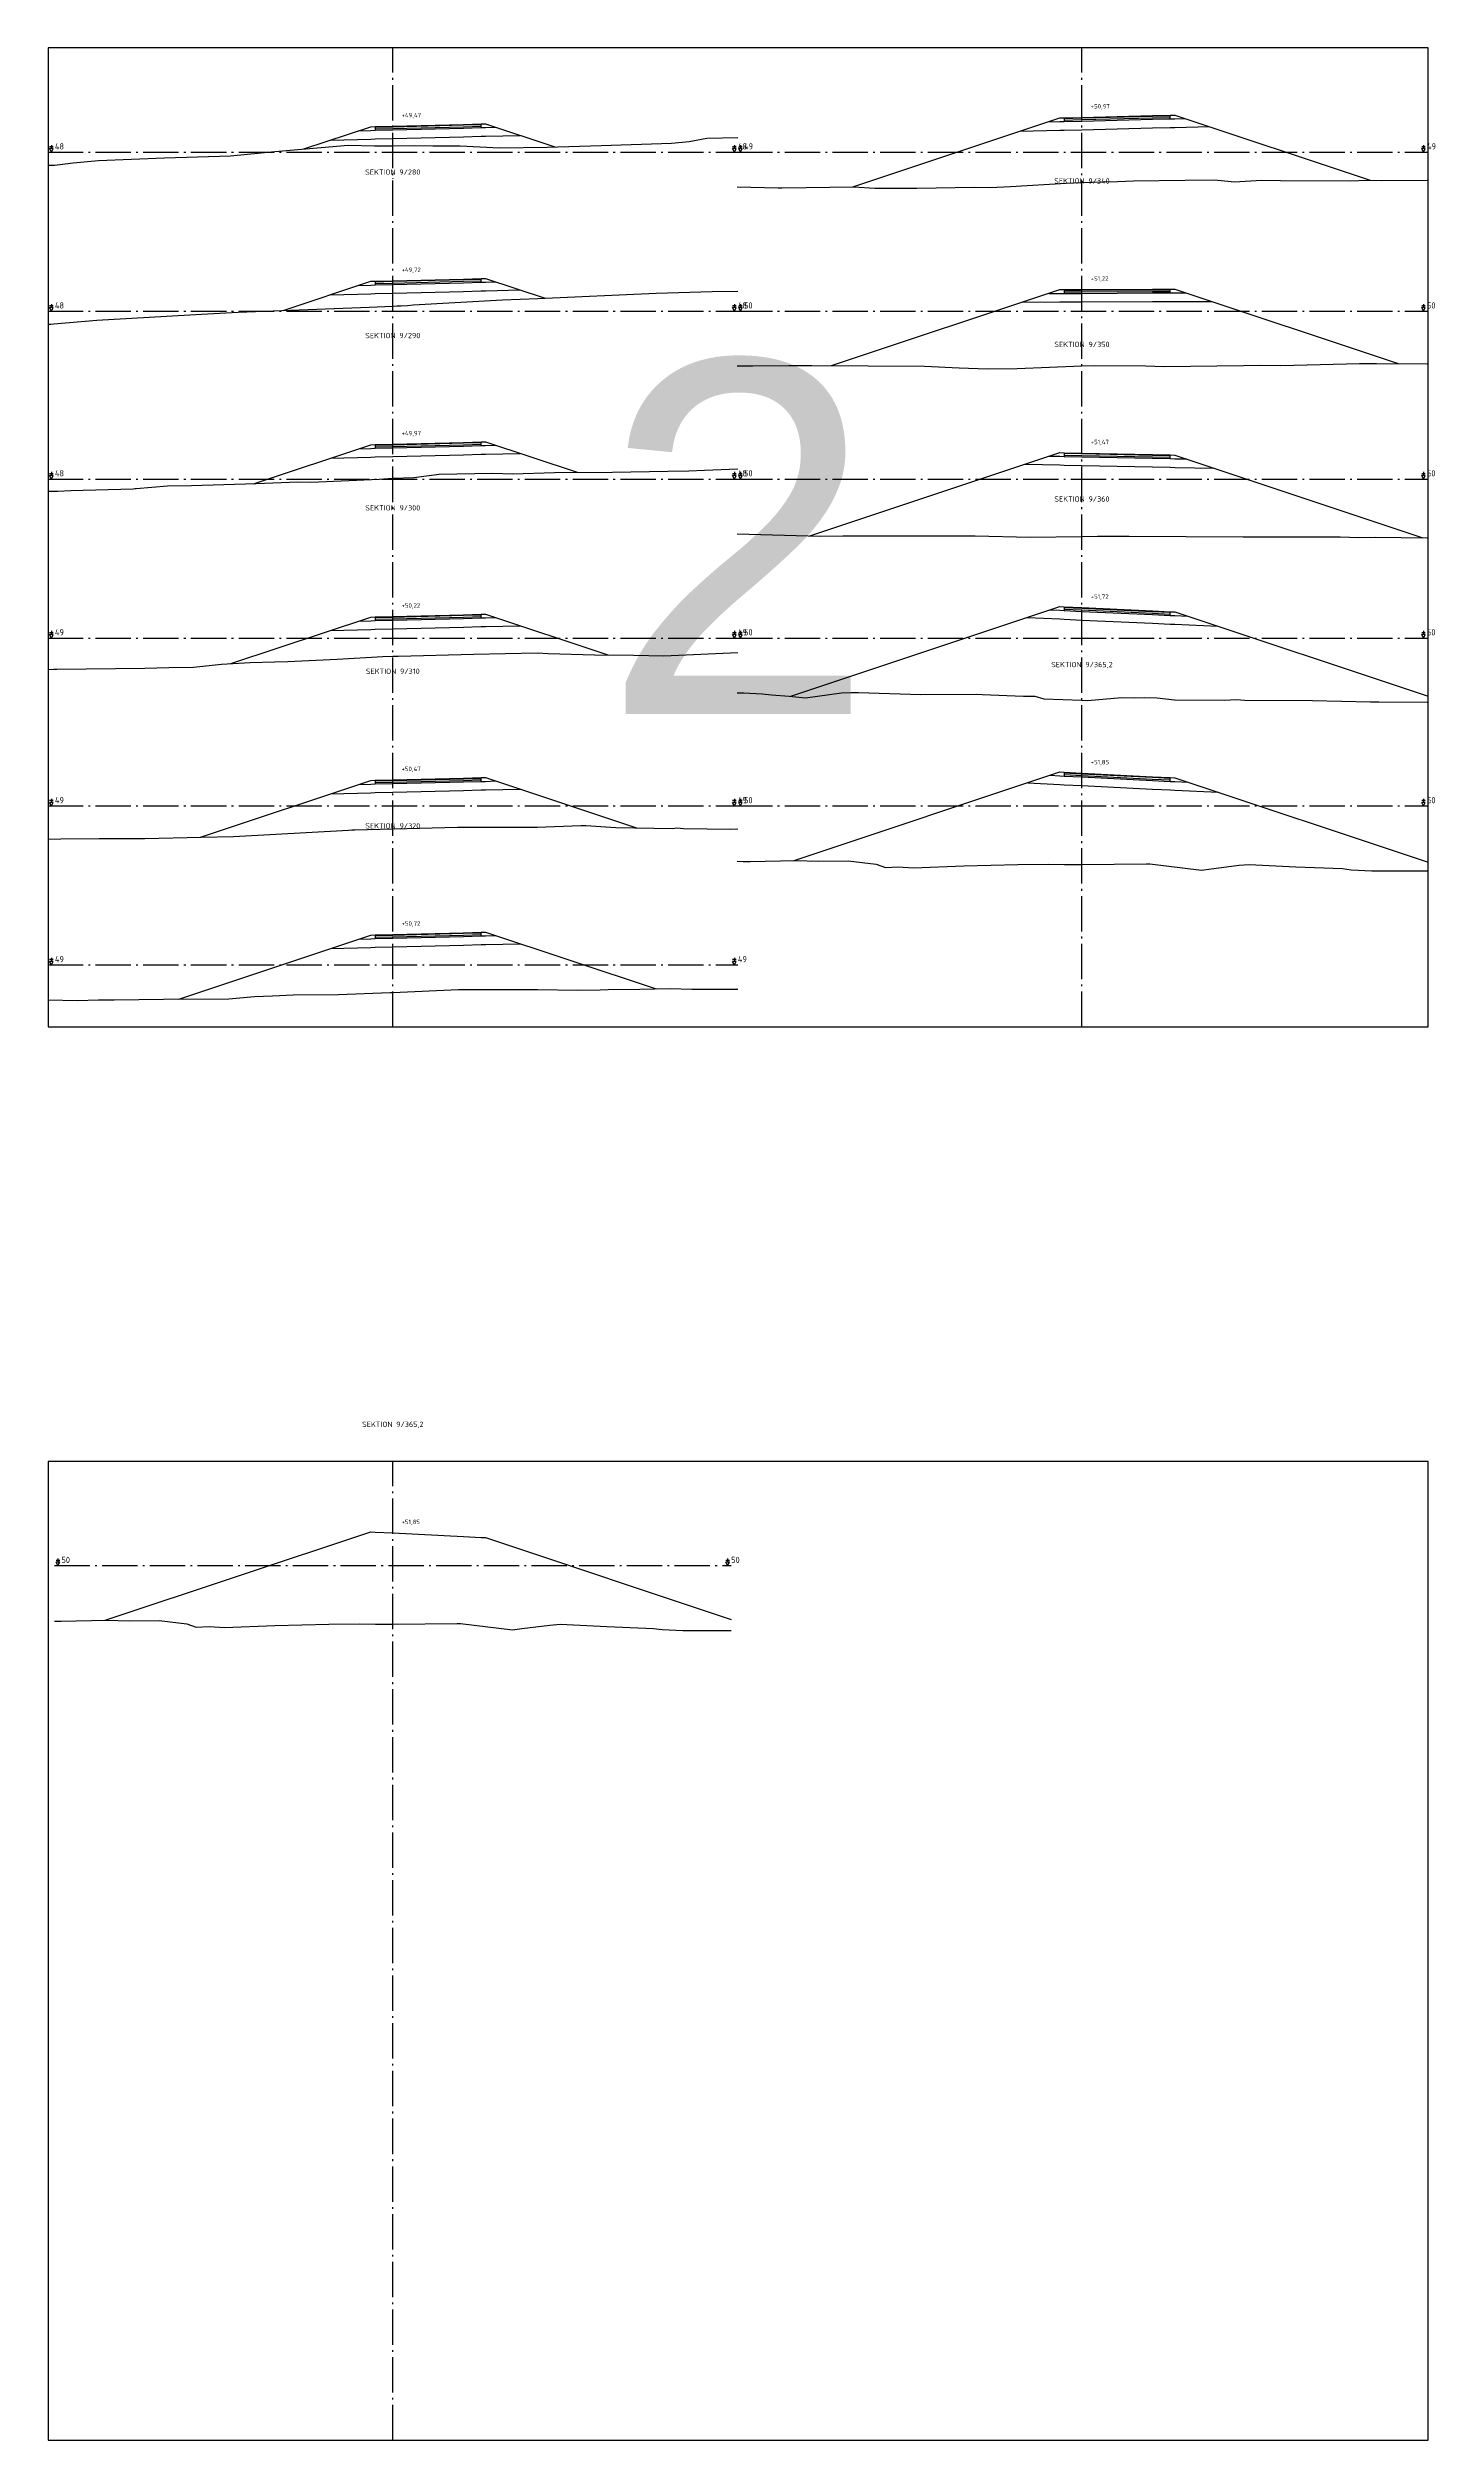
# Model space of a CAD drawing. Header units: metres. Extents: x 164066 to 165347, y 6228109 to 6230364.
# Drawn here: x 164151.8 to 164230.3, y 6229434.2 to 6229569.6 of the extents above; entities that cross this region are included whole.
import ezdxf
from ezdxf.enums import TextEntityAlignment as Align

# ---------------------------------------------------------------- set-up
doc = ezdxf.new("R2010")
doc.units = ezdxf.units.M
doc.header["$LTSCALE"] = 0.1
doc.linetypes.add('CENTRUMLINJE', pattern=[27, 20, -3, 1, -3])
doc.layers.get('DEFPOINTS').update_dxf_attribs({"color": 5})
for name, color, linetype in [('M-000', 7, 'Continuous'), ('M-372A', 3, 'Continuous'), ('M-374C', 6, 'Continuous'), ('M-374D', 4, 'Continuous'), ('M-374E', 4, 'Continuous'), ('M-374F', 4, 'Continuous'), ('M-374G', 4, 'Continuous'), ('M-374O', 4, 'Continuous'), ('M-374P', 4, 'Continuous'), ('M-374Q', 4, 'Continuous'), ('M-378A', 7, 'CENTRUMLINJE'), ('M-378AT', 4, 'Continuous'), ('M-378B', 4, 'CENTRUMLINJE'), ('M-378BT', 4, 'Continuous'), ('T19202X', 4, 'Continuous')]:
    doc.layers.add(name, color=color, linetype=linetype)
doc.styles.add('ARIAL', font='ARIAL.TTF')
doc.styles.add('ISO35', font='ISO3098', dxfattribs={"height": 3.5})
doc.styles.add('P_ISO_25', font='ISO', dxfattribs={"height": 2.5})
doc.styles.add('P_ISO_30', font='ISO', dxfattribs={"height": 3})

msp = doc.modelspace()

# ---------------------------------------------------------------- linework, layer by layer
at = {"layer": 'DEFPOINTS', "flags": 128}
msp.add_lwpolyline([(164151.85, 6229514.15), (164229.95, 6229514.15), (164229.95, 6229569.55), (164151.85, 6229569.55), (164151.85, 6229514.15)], dxfattribs=at)
at = {"layer": 'M-000'}
for points in [[(164151.85, 6229514.15), (164229.95, 6229514.15), (164229.95, 6229569.55), (164151.85, 6229569.55), (164151.85, 6229514.15)], [(164151.85, 6229434.15), (164229.95, 6229434.15), (164229.95, 6229489.55), (164151.85, 6229489.55), (164151.85, 6229434.15)]]:
    msp.add_lwpolyline(points, dxfattribs=at)
at = {"layer": 'M-372A', "linetype": 'Continuous'}
for points in [[(164151.83, 6229562.91), (164152.21, 6229562.91), (164153.26, 6229563.04), (164154.7, 6229563.18), (164158.44, 6229563.33), (164162.16, 6229563.44), (164164.68, 6229563.69), (164168.82, 6229564.04), (164170.32, 6229564), (164171.35, 6229564.01), (164172.58, 6229564.02), (164173.61, 6229564), (164175.16, 6229564), (164177.38, 6229563.9), (164180.09, 6229563.94), (164183.14, 6229564.02), (164187.12, 6229564.16), (164188.12, 6229564.26), (164189.12, 6229564.44), (164190.88, 6229564.48)], [(164190.83, 6229561.69), (164193.16, 6229561.63), (164193.32, 6229561.63), (164193.38, 6229561.63), (164197.45, 6229561.69), (164198.63, 6229561.61), (164201.01, 6229561.62), (164204.28, 6229561.66), (164205.16, 6229561.65), (164206.3, 6229561.7), (164209.46, 6229561.9), (164210.35, 6229561.94), (164211.55, 6229561.98), (164212.36, 6229561.99), (164213.26, 6229562.03), (164216.19, 6229562.06), (164217.86, 6229562.09), (164218.99, 6229561.97), (164220.52, 6229562.07), (164221.59, 6229562.05), (164225.54, 6229562.03), (164226.52, 6229562.07), (164227.29, 6229562.05), (164229.88, 6229562.06)], [(164151.83, 6229553.92), (164151.93, 6229553.92), (164151.99, 6229553.92), (164152.17, 6229553.93), (164154.61, 6229554.14), (164160.53, 6229554.48), (164162.6, 6229554.59), (164170.02, 6229554.87), (164171.35, 6229554.94), (164171.6, 6229554.95), (164171.83, 6229554.95), (164172.18, 6229554.97), (164172.5, 6229555), (164177.56, 6229555.3), (164179.56, 6229555.36), (164186.26, 6229555.67), (164189.42, 6229555.76), (164190.88, 6229555.78)], [(164190.83, 6229551.56), (164191.73, 6229551.56), (164193.77, 6229551.57), (164194.07, 6229551.57), (164195.06, 6229551.57), (164201.44, 6229551.54), (164203.41, 6229551.44), (164205, 6229551.38), (164206.68, 6229551.41), (164210.35, 6229551.55), (164211.09, 6229551.58), (164213.96, 6229551.56), (164214.98, 6229551.52), (164219.49, 6229551.57), (164220.38, 6229551.59), (164221.6, 6229551.58), (164226.05, 6229551.68), (164227.02, 6229551.69), (164229.88, 6229551.67)], [(164151.83, 6229544.47), (164152.4, 6229544.46), (164153.13, 6229544.5), (164156.66, 6229544.6), (164156.78, 6229544.61), (164156.83, 6229544.61), (164158.6, 6229544.76), (164159.96, 6229544.79), (164163.61, 6229544.89), (164165.98, 6229544.99), (164166.71, 6229544.97), (164170.57, 6229545.15), (164171.35, 6229545.19), (164172.55, 6229545.24), (164173.97, 6229545.42), (164177, 6229545.49), (164178.14, 6229545.45), (164180.51, 6229545.52), (164183.79, 6229545.54), (164186.92, 6229545.59), (164188.1, 6229545.62), (164189, 6229545.66), (164190.88, 6229545.72)], [(164190.83, 6229542.04), (164195.51, 6229541.92), (164196.82, 6229541.94), (164198.21, 6229541.94), (164201.35, 6229541.94), (164204.3, 6229541.93), (164207.42, 6229541.86), (164210.35, 6229541.9), (164211.24, 6229541.91), (164211.85, 6229541.91), (164212.17, 6229541.92), (164213.02, 6229541.91), (164219.48, 6229541.87), (164224.96, 6229541.88), (164226.03, 6229541.85), (164226.94, 6229541.86), (164229.88, 6229541.83)], [(164151.83, 6229534.37), (164152.15, 6229534.38), (164152.33, 6229534.39), (164157.32, 6229534.45), (164158.68, 6229534.49), (164160.08, 6229534.5), (164161.65, 6229534.68), (164163.28, 6229534.77), (164164.65, 6229534.8), (164165.41, 6229534.83), (164168.2, 6229534.96), (164170.79, 6229535.11), (164171.35, 6229535.12), (164171.65, 6229535.13), (164175.93, 6229535.23), (164179.53, 6229535.32), (164180.15, 6229535.28), (164182.76, 6229535.2), (164184.97, 6229535.19), (164186.69, 6229535.15), (164190.88, 6229535.34)], [(164190.83, 6229533.04), (164191.21, 6229533.04), (164192.26, 6229533), (164192.79, 6229532.93), (164193.79, 6229532.87), (164194.7, 6229532.76), (164196.74, 6229533.04), (164197.28, 6229533.07), (164197.71, 6229533.07), (164201.24, 6229532.96), (164204.38, 6229532.97), (164204.7, 6229532.95), (164207.05, 6229532.87), (164207.69, 6229532.87), (164208.2, 6229532.71), (164210.35, 6229532.63), (164210.66, 6229532.62), (164212.6, 6229532.79), (164213.35, 6229532.77), (164213.9, 6229532.78), (164214.61, 6229532.76), (164215.58, 6229532.65), (164218.42, 6229532.64), (164219.1, 6229532.68), (164219.55, 6229532.64), (164223.4, 6229532.61), (164226.68, 6229532.54), (164226.92, 6229532.54), (164227.15, 6229532.54), (164229.88, 6229532.52)], [(164151.83, 6229524.76), (164152.56, 6229524.79), (164154.74, 6229524.8), (164155.65, 6229524.8), (164157.31, 6229524.8), (164160.51, 6229524.88), (164162.33, 6229524.92), (164168.85, 6229525.28), (164169.04, 6229525.29), (164169.21, 6229525.3), (164171.35, 6229525.35), (164172.15, 6229525.37), (164175.02, 6229525.44), (164175.38, 6229525.44), (164175.69, 6229525.44), (164179.52, 6229525.44), (164182, 6229525.55), (164182.27, 6229525.54), (164183.97, 6229525.42), (164187.19, 6229525.38), (164187.43, 6229525.4), (164187.8, 6229525.38), (164190.48, 6229525.34), (164190.88, 6229525.35)], [(164190.83, 6229523.52), (164191.17, 6229523.51), (164191.58, 6229523.5), (164194.15, 6229523.56), (164195.45, 6229523.53), (164197.13, 6229523.54), (164198.7, 6229523.35), (164199.23, 6229523.16), (164199.96, 6229523.2), (164200.82, 6229523.15), (164203.67, 6229523.26), (164206.73, 6229523.34), (164208.46, 6229523.35), (164209.37, 6229523.33), (164210.35, 6229523.34), (164214, 6229523.37), (164214.18, 6229523.38), (164214.19, 6229523.37), (164217.12, 6229523.02), (164217.66, 6229523.09), (164219.24, 6229523.29), (164219.82, 6229523.33), (164222.46, 6229523.2), (164225.1, 6229523.1), (164225.59, 6229523.04), (164226.76, 6229522.98), (164229.88, 6229522.98)], [(164151.83, 6229515.67), (164153.51, 6229515.64), (164154.69, 6229515.68), (164155.59, 6229515.68), (164158.38, 6229515.72), (164162.07, 6229515.73), (164163.52, 6229515.87), (164164.55, 6229515.9), (164165.72, 6229515.96), (164168.27, 6229515.98), (164171.2, 6229516.09), (164171.35, 6229516.09), (164175.06, 6229516.25), (164175.57, 6229516.26), (164176.15, 6229516.25), (164179.55, 6229516.26), (164181.8, 6229516.23), (164183.08, 6229516.24), (164183.53, 6229516.25), (164185.34, 6229516.28), (164187.04, 6229516.31), (164188.27, 6229516.27), (164190.88, 6229516.28)]]:
    msp.add_lwpolyline(points, dxfattribs=at)
at = {"layer": 'M-372A', "color": 3, "linetype": 'Continuous'}
msp.add_lwpolyline([(164152.2, 6229480.5), (164152.58, 6229480.5), (164155.15, 6229480.56), (164156.45, 6229480.53), (164158.13, 6229480.54), (164159.7, 6229480.35), (164160.23, 6229480.16), (164160.96, 6229480.2), (164161.82, 6229480.15), (164164.67, 6229480.26), (164167.73, 6229480.34), (164169.46, 6229480.35), (164170.37, 6229480.33), (164171.35, 6229480.34), (164175, 6229480.37), (164175.18, 6229480.38), (164175.19, 6229480.37), (164178.12, 6229480.02), (164178.66, 6229480.09), (164180.24, 6229480.29), (164180.82, 6229480.33), (164183.46, 6229480.2), (164186.1, 6229480.1), (164186.59, 6229480.04), (164187.76, 6229479.98), (164190.5, 6229479.98)], dxfattribs=at)
at = {"layer": 'M-374C', "linetype": 'Continuous'}
for points in [[(164166.31, 6229563.83), (164170.1, 6229565.09), (164170.35, 6229565.1), (164171.35, 6229565.12), (164175.35, 6229565.22), (164176.35, 6229565.25), (164176.6, 6229565.25), (164180.52, 6229563.95)], [(164197.39, 6229561.69), (164209.1, 6229565.59), (164209.35, 6229565.6), (164210.35, 6229565.62), (164214.35, 6229565.72), (164215.35, 6229565.75), (164215.6, 6229565.75), (164226.67, 6229562.07)], [(164165.14, 6229554.69), (164170.1, 6229556.34), (164170.35, 6229556.35), (164171.35, 6229556.37), (164175.35, 6229556.47), (164176.35, 6229556.5), (164176.6, 6229556.5), (164179.98, 6229555.38)], [(164196.18, 6229551.57), (164209.1, 6229555.87), (164209.35, 6229555.87), (164210.35, 6229555.87), (164214.35, 6229555.89), (164215.35, 6229555.89), (164215.6, 6229555.89), (164228.24, 6229551.68)], [(164163.47, 6229544.88), (164170.1, 6229547.09), (164170.35, 6229547.1), (164171.35, 6229547.12), (164175.35, 6229547.22), (164176.35, 6229547.25), (164176.6, 6229547.25), (164181.79, 6229545.53)], [(164194.95, 6229541.93), (164209.1, 6229546.65), (164209.35, 6229546.64), (164210.35, 6229546.62), (164214.35, 6229546.54), (164215.35, 6229546.52), (164215.6, 6229546.51), (164229.65, 6229541.83)], [(164162.19, 6229534.71), (164170.1, 6229537.34), (164170.35, 6229537.35), (164171.35, 6229537.37), (164175.35, 6229537.47), (164176.35, 6229537.5), (164176.6, 6229537.5), (164183.52, 6229535.2)], [(164193.88, 6229532.86), (164209.1, 6229537.93), (164209.35, 6229537.92), (164210.35, 6229537.87), (164214.35, 6229537.69), (164215.35, 6229537.64), (164215.6, 6229537.63), (164229.88, 6229532.88)], [(164160.47, 6229524.88), (164170.1, 6229528.09), (164170.35, 6229528.1), (164171.35, 6229528.12), (164175.35, 6229528.22), (164176.35, 6229528.25), (164176.6, 6229528.25), (164185.15, 6229525.41)], [(164194.07, 6229523.56), (164209.1, 6229528.57), (164209.35, 6229528.55), (164210.35, 6229528.5), (164214.35, 6229528.3), (164215.35, 6229528.25), (164215.6, 6229528.24), (164229.88, 6229523.49)], [(164159.24, 6229515.72), (164170.1, 6229519.34), (164170.35, 6229519.35), (164171.35, 6229519.37), (164175.35, 6229519.47), (164176.35, 6229519.5), (164176.6, 6229519.5), (164186.25, 6229516.29)]]:
    msp.add_lwpolyline(points, dxfattribs=at)
at = {"layer": 'M-374C', "color": 6, "linetype": 'Continuous'}
msp.add_lwpolyline([(164155.07, 6229480.56), (164170.1, 6229485.57), (164170.35, 6229485.55), (164171.35, 6229485.5), (164175.35, 6229485.3), (164176.35, 6229485.25), (164176.6, 6229485.24), (164190.5, 6229480.61)], dxfattribs=at)
at = {"layer": 'M-374D', "linetype": 'Continuous'}
for points in [[(164167.83, 6229564.33), (164170.1, 6229564.39), (164170.35, 6229564.4), (164170.35, 6229564.4), (164171.35, 6229564.42), (164171.35, 6229564.42), (164175.35, 6229564.52), (164176.35, 6229564.55), (164176.6, 6229564.55), (164178.56, 6229564.6)], [(164206.83, 6229564.83), (164209.1, 6229564.89), (164209.35, 6229564.9), (164209.35, 6229564.9), (164210.35, 6229564.92), (164210.35, 6229564.92), (164214.35, 6229565.02), (164215.35, 6229565.05), (164215.6, 6229565.05), (164217.56, 6229565.1)], [(164167.83, 6229555.58), (164170.1, 6229555.64), (164170.35, 6229555.65), (164170.35, 6229555.65), (164171.35, 6229555.67), (164171.35, 6229555.67), (164175.35, 6229555.77), (164176.35, 6229555.8), (164176.6, 6229555.8), (164178.56, 6229555.85)], [(164206.98, 6229555.16), (164209.1, 6229555.17), (164209.35, 6229555.17), (164209.35, 6229555.17), (164210.35, 6229555.17), (164210.35, 6229555.17), (164214.35, 6229555.19), (164215.35, 6229555.19), (164215.6, 6229555.19), (164217.68, 6229555.2)], [(164167.83, 6229546.33), (164170.1, 6229546.39), (164170.35, 6229546.4), (164170.35, 6229546.4), (164171.35, 6229546.42), (164171.35, 6229546.42), (164175.35, 6229546.52), (164176.35, 6229546.55), (164176.6, 6229546.55), (164178.56, 6229546.6)], [(164207.13, 6229545.99), (164209.1, 6229545.95), (164209.35, 6229545.94), (164209.35, 6229545.94), (164210.35, 6229545.92), (164210.35, 6229545.92), (164214.35, 6229545.84), (164215.35, 6229545.82), (164215.6, 6229545.81), (164217.85, 6229545.76)], [(164167.83, 6229536.58), (164170.1, 6229536.64), (164170.35, 6229536.65), (164170.35, 6229536.65), (164171.35, 6229536.67), (164171.35, 6229536.67), (164175.35, 6229536.77), (164176.35, 6229536.8), (164176.6, 6229536.8), (164178.56, 6229536.85)], [(164207.26, 6229537.32), (164209.1, 6229537.23), (164209.35, 6229537.22), (164209.35, 6229537.22), (164210.35, 6229537.17), (164210.35, 6229537.17), (164214.35, 6229536.99), (164215.35, 6229536.94), (164215.6, 6229536.93), (164218.05, 6229536.82)], [(164207.28, 6229527.96), (164209.1, 6229527.87), (164209.35, 6229527.85), (164209.35, 6229527.85), (164210.35, 6229527.8), (164210.35, 6229527.8), (164214.35, 6229527.6), (164215.35, 6229527.55), (164215.6, 6229527.54), (164218.08, 6229527.42)], [(164167.83, 6229527.33), (164170.1, 6229527.39), (164170.35, 6229527.4), (164170.35, 6229527.4), (164171.35, 6229527.42), (164171.35, 6229527.42), (164175.35, 6229527.52), (164176.35, 6229527.55), (164176.6, 6229527.55), (164178.56, 6229527.6)], [(164167.83, 6229518.58), (164170.1, 6229518.64), (164170.35, 6229518.65), (164170.35, 6229518.65), (164171.35, 6229518.67), (164171.35, 6229518.67), (164175.35, 6229518.77), (164176.35, 6229518.8), (164176.6, 6229518.8), (164178.56, 6229518.85)]]:
    msp.add_lwpolyline(points, dxfattribs=at)
at = {"layer": 'M-374E', "linetype": 'Continuous'}
for points in [[(164169.42, 6229564.86), (164170.1, 6229564.88), (164170.35, 6229564.89), (164170.35, 6229564.89), (164171.35, 6229564.91), (164171.35, 6229564.91), (164175.35, 6229565.01), (164176.35, 6229565.04), (164176.6, 6229565.04), (164177.19, 6229565.06)], [(164208.42, 6229565.36), (164209.1, 6229565.38), (164209.35, 6229565.39), (164209.35, 6229565.39), (164210.35, 6229565.41), (164210.35, 6229565.41), (164214.35, 6229565.51), (164215.35, 6229565.54), (164215.6, 6229565.54), (164216.19, 6229565.56)], [(164169.42, 6229556.11), (164170.1, 6229556.13), (164170.35, 6229556.14), (164170.35, 6229556.14), (164171.35, 6229556.16), (164171.35, 6229556.16), (164175.35, 6229556.26), (164176.35, 6229556.29), (164176.6, 6229556.29), (164177.19, 6229556.31)], [(164208.47, 6229555.66), (164209.1, 6229555.66), (164209.35, 6229555.66), (164209.35, 6229555.66), (164210.35, 6229555.66), (164210.35, 6229555.66), (164214.35, 6229555.68), (164215.35, 6229555.68), (164215.6, 6229555.68), (164216.23, 6229555.68)], [(164169.42, 6229546.86), (164170.1, 6229546.88), (164170.35, 6229546.89), (164170.35, 6229546.89), (164171.35, 6229546.91), (164171.35, 6229546.91), (164175.35, 6229547.01), (164176.35, 6229547.04), (164176.6, 6229547.04), (164177.19, 6229547.06)], [(164208.51, 6229546.45), (164209.1, 6229546.44), (164209.35, 6229546.43), (164209.35, 6229546.43), (164210.35, 6229546.41), (164210.35, 6229546.41), (164214.35, 6229546.33), (164215.35, 6229546.31), (164215.6, 6229546.3), (164216.28, 6229546.29)], [(164208.55, 6229537.75), (164209.1, 6229537.72), (164209.35, 6229537.71), (164209.35, 6229537.71), (164210.35, 6229537.66), (164210.35, 6229537.66), (164214.35, 6229537.48), (164215.35, 6229537.43), (164215.6, 6229537.42), (164216.34, 6229537.39)], [(164169.42, 6229537.11), (164170.1, 6229537.13), (164170.35, 6229537.14), (164170.35, 6229537.14), (164171.35, 6229537.16), (164171.35, 6229537.16), (164175.35, 6229537.26), (164176.35, 6229537.29), (164176.6, 6229537.29), (164177.19, 6229537.31)], [(164169.42, 6229527.86), (164170.1, 6229527.88), (164170.35, 6229527.89), (164170.35, 6229527.89), (164171.35, 6229527.91), (164171.35, 6229527.91), (164175.35, 6229528.01), (164176.35, 6229528.04), (164176.6, 6229528.04), (164177.19, 6229528.06)], [(164208.56, 6229528.38), (164209.1, 6229528.36), (164209.35, 6229528.34), (164209.35, 6229528.34), (164210.35, 6229528.29), (164210.35, 6229528.29), (164214.35, 6229528.09), (164215.35, 6229528.04), (164215.6, 6229528.03), (164216.35, 6229527.99)], [(164169.42, 6229519.11), (164170.1, 6229519.13), (164170.35, 6229519.14), (164170.35, 6229519.14), (164171.35, 6229519.16), (164171.35, 6229519.16), (164175.35, 6229519.26), (164176.35, 6229519.29), (164176.6, 6229519.29), (164177.19, 6229519.31)]]:
    msp.add_lwpolyline(points, dxfattribs=at)
at = {"layer": 'M-374F', "linetype": 'Continuous'}
for points in [[(164170.1, 6229565.09), (164170.1, 6229565.09), (164170.35, 6229565.1), (164170.35, 6229564.89), (164171.35, 6229564.91), (164175.35, 6229565.01), (164176.35, 6229565.04), (164176.35, 6229565.25), (164176.6, 6229565.25), (164176.6, 6229565.25)], [(164209.1, 6229565.59), (164209.1, 6229565.59), (164209.35, 6229565.6), (164209.35, 6229565.39), (164210.35, 6229565.41), (164214.35, 6229565.51), (164215.35, 6229565.54), (164215.35, 6229565.75), (164215.6, 6229565.75), (164215.6, 6229565.75)], [(164170.1, 6229556.34), (164170.1, 6229556.34), (164170.35, 6229556.35), (164170.35, 6229556.14), (164171.35, 6229556.16), (164175.35, 6229556.26), (164176.35, 6229556.29), (164176.35, 6229556.5), (164176.6, 6229556.5), (164176.6, 6229556.5)], [(164209.1, 6229555.87), (164209.1, 6229555.87), (164209.35, 6229555.87), (164209.35, 6229555.66), (164210.35, 6229555.66), (164214.35, 6229555.68), (164215.35, 6229555.68), (164215.35, 6229555.89), (164215.6, 6229555.89), (164215.6, 6229555.89)], [(164170.1, 6229547.09), (164170.1, 6229547.09), (164170.35, 6229547.1), (164170.35, 6229546.89), (164171.35, 6229546.91), (164175.35, 6229547.01), (164176.35, 6229547.04), (164176.35, 6229547.25), (164176.6, 6229547.25), (164176.6, 6229547.25)], [(164209.1, 6229546.65), (164209.1, 6229546.65), (164209.35, 6229546.64), (164209.35, 6229546.43), (164210.35, 6229546.41), (164214.35, 6229546.33), (164215.35, 6229546.31), (164215.35, 6229546.52), (164215.6, 6229546.51), (164215.6, 6229546.51)], [(164170.1, 6229537.34), (164170.1, 6229537.34), (164170.35, 6229537.35), (164170.35, 6229537.14), (164171.35, 6229537.16), (164175.35, 6229537.26), (164176.35, 6229537.29), (164176.35, 6229537.5), (164176.6, 6229537.5), (164176.6, 6229537.5)], [(164209.1, 6229537.93), (164209.1, 6229537.93), (164209.35, 6229537.92), (164209.35, 6229537.71), (164210.35, 6229537.66), (164214.35, 6229537.48), (164215.35, 6229537.43), (164215.35, 6229537.64), (164215.6, 6229537.63), (164215.6, 6229537.63)], [(164170.1, 6229528.09), (164170.1, 6229528.09), (164170.35, 6229528.1), (164170.35, 6229527.89), (164171.35, 6229527.91), (164175.35, 6229528.01), (164176.35, 6229528.04), (164176.35, 6229528.25), (164176.6, 6229528.25), (164176.6, 6229528.25)], [(164209.1, 6229528.57), (164209.1, 6229528.57), (164209.35, 6229528.55), (164209.35, 6229528.34), (164210.35, 6229528.29), (164214.35, 6229528.09), (164215.35, 6229528.04), (164215.35, 6229528.25), (164215.6, 6229528.24), (164215.6, 6229528.24)], [(164170.1, 6229519.34), (164170.1, 6229519.34), (164170.35, 6229519.35), (164170.35, 6229519.14), (164171.35, 6229519.16), (164175.35, 6229519.26), (164176.35, 6229519.29), (164176.35, 6229519.5), (164176.6, 6229519.5), (164176.6, 6229519.5)]]:
    msp.add_lwpolyline(points, dxfattribs=at)
at = {"layer": 'M-374G', "linetype": 'Continuous'}
for points in [[(164170.1, 6229565.09), (164170.1, 6229565.09), (164170.35, 6229565.1), (164170.35, 6229564.97), (164171.35, 6229564.99), (164175.35, 6229565.09), (164176.35, 6229565.12), (164176.35, 6229565.25), (164176.6, 6229565.25), (164176.6, 6229565.25)], [(164209.1, 6229565.59), (164209.1, 6229565.59), (164209.35, 6229565.6), (164209.35, 6229565.47), (164210.35, 6229565.49), (164214.35, 6229565.59), (164215.35, 6229565.62), (164215.35, 6229565.75), (164215.6, 6229565.75), (164215.6, 6229565.75)], [(164170.1, 6229556.34), (164170.1, 6229556.34), (164170.35, 6229556.35), (164170.35, 6229556.22), (164171.35, 6229556.24), (164175.35, 6229556.34), (164176.35, 6229556.37), (164176.35, 6229556.5), (164176.6, 6229556.5), (164176.6, 6229556.5)], [(164209.1, 6229555.87), (164209.1, 6229555.87), (164209.35, 6229555.87), (164209.35, 6229555.74), (164210.35, 6229555.74), (164214.35, 6229555.76), (164215.35, 6229555.76), (164215.35, 6229555.89), (164215.6, 6229555.89), (164215.6, 6229555.89)], [(164170.1, 6229547.09), (164170.1, 6229547.09), (164170.35, 6229547.1), (164170.35, 6229546.97), (164171.35, 6229546.99), (164175.35, 6229547.09), (164176.35, 6229547.12), (164176.35, 6229547.25), (164176.6, 6229547.25), (164176.6, 6229547.25)], [(164209.1, 6229546.65), (164209.1, 6229546.65), (164209.35, 6229546.64), (164209.35, 6229546.51), (164210.35, 6229546.49), (164214.35, 6229546.41), (164215.35, 6229546.39), (164215.35, 6229546.52), (164215.6, 6229546.51), (164215.6, 6229546.51)], [(164170.1, 6229537.34), (164170.1, 6229537.34), (164170.35, 6229537.35), (164170.35, 6229537.22), (164171.35, 6229537.24), (164175.35, 6229537.34), (164176.35, 6229537.37), (164176.35, 6229537.5), (164176.6, 6229537.5), (164176.6, 6229537.5)], [(164209.1, 6229537.93), (164209.1, 6229537.93), (164209.35, 6229537.92), (164209.35, 6229537.79), (164210.35, 6229537.74), (164214.35, 6229537.56), (164215.35, 6229537.51), (164215.35, 6229537.64), (164215.6, 6229537.63), (164215.6, 6229537.63)], [(164170.1, 6229528.09), (164170.1, 6229528.09), (164170.35, 6229528.1), (164170.35, 6229527.97), (164171.35, 6229527.99), (164175.35, 6229528.09), (164176.35, 6229528.12), (164176.35, 6229528.25), (164176.6, 6229528.25), (164176.6, 6229528.25)], [(164209.1, 6229528.57), (164209.1, 6229528.57), (164209.35, 6229528.55), (164209.35, 6229528.42), (164210.35, 6229528.37), (164214.35, 6229528.17), (164215.35, 6229528.12), (164215.35, 6229528.25), (164215.6, 6229528.24), (164215.6, 6229528.24)], [(164170.1, 6229519.34), (164170.1, 6229519.34), (164170.35, 6229519.35), (164170.35, 6229519.22), (164171.35, 6229519.24), (164175.35, 6229519.34), (164176.35, 6229519.37), (164176.35, 6229519.5), (164176.6, 6229519.5), (164176.6, 6229519.5)]]:
    msp.add_lwpolyline(points, dxfattribs=at)
at = {"layer": 'M-374O', "linetype": 'Continuous'}
for points in [[(164170.1, 6229565.09), (164170.1, 6229565.09), (164170.35, 6229565.1), (164170.35, 6229565.06), (164171.35, 6229565.09), (164175.35, 6229565.19), (164176.35, 6229565.21), (164176.35, 6229565.25), (164176.6, 6229565.25), (164176.6, 6229565.25)], [(164209.1, 6229565.59), (164209.1, 6229565.59), (164209.35, 6229565.6), (164209.35, 6229565.56), (164210.35, 6229565.59), (164214.35, 6229565.69), (164215.35, 6229565.71), (164215.35, 6229565.75), (164215.6, 6229565.75), (164215.6, 6229565.75)], [(164170.1, 6229556.34), (164170.1, 6229556.34), (164170.35, 6229556.35), (164170.35, 6229556.31), (164171.35, 6229556.34), (164175.35, 6229556.44), (164176.35, 6229556.46), (164176.35, 6229556.5), (164176.6, 6229556.5), (164176.6, 6229556.5)], [(164209.1, 6229555.87), (164209.1, 6229555.87), (164209.35, 6229555.87), (164209.35, 6229555.83), (164210.35, 6229555.84), (164214.35, 6229555.85), (164215.35, 6229555.86), (164215.35, 6229555.89), (164215.6, 6229555.89), (164215.6, 6229555.89)], [(164170.1, 6229547.09), (164170.1, 6229547.09), (164170.35, 6229547.1), (164170.35, 6229547.06), (164171.35, 6229547.09), (164175.35, 6229547.19), (164176.35, 6229547.21), (164176.35, 6229547.25), (164176.6, 6229547.25), (164176.6, 6229547.25)], [(164209.1, 6229546.65), (164209.1, 6229546.65), (164209.35, 6229546.64), (164209.35, 6229546.61), (164210.35, 6229546.59), (164214.35, 6229546.5), (164215.35, 6229546.48), (164215.35, 6229546.52), (164215.6, 6229546.51), (164215.6, 6229546.51)], [(164170.1, 6229537.34), (164170.1, 6229537.34), (164170.35, 6229537.35), (164170.35, 6229537.31), (164171.35, 6229537.34), (164175.35, 6229537.44), (164176.35, 6229537.46), (164176.35, 6229537.5), (164176.6, 6229537.5), (164176.6, 6229537.5)], [(164209.1, 6229537.93), (164209.1, 6229537.93), (164209.35, 6229537.92), (164209.35, 6229537.88), (164210.35, 6229537.84), (164214.35, 6229537.65), (164215.35, 6229537.61), (164215.35, 6229537.64), (164215.6, 6229537.63), (164215.6, 6229537.63)], [(164170.1, 6229528.09), (164170.1, 6229528.09), (164170.35, 6229528.1), (164170.35, 6229528.06), (164171.35, 6229528.09), (164175.35, 6229528.19), (164176.35, 6229528.21), (164176.35, 6229528.25), (164176.6, 6229528.25), (164176.6, 6229528.25)], [(164209.1, 6229528.57), (164209.1, 6229528.57), (164209.35, 6229528.55), (164209.35, 6229528.52), (164210.35, 6229528.47), (164214.35, 6229528.27), (164215.35, 6229528.22), (164215.35, 6229528.25), (164215.6, 6229528.24), (164215.6, 6229528.24)], [(164170.1, 6229519.34), (164170.1, 6229519.34), (164170.35, 6229519.35), (164170.35, 6229519.31), (164171.35, 6229519.34), (164175.35, 6229519.44), (164176.35, 6229519.46), (164176.35, 6229519.5), (164176.6, 6229519.5), (164176.6, 6229519.5)]]:
    msp.add_lwpolyline(points, dxfattribs=at)
at = {"layer": 'M-374P', "linetype": 'Continuous'}
for points in [[(164170.1, 6229565.09), (164170.1, 6229565.09), (164170.35, 6229565.1), (164170.35, 6229564.97), (164171.35, 6229564.99), (164175.35, 6229565.09), (164176.35, 6229565.12), (164176.35, 6229565.25), (164176.6, 6229565.25), (164176.6, 6229565.25)], [(164209.1, 6229565.59), (164209.1, 6229565.59), (164209.35, 6229565.6), (164209.35, 6229565.47), (164210.35, 6229565.49), (164214.35, 6229565.59), (164215.35, 6229565.62), (164215.35, 6229565.75), (164215.6, 6229565.75), (164215.6, 6229565.75)], [(164170.1, 6229556.34), (164170.1, 6229556.34), (164170.35, 6229556.35), (164170.35, 6229556.22), (164171.35, 6229556.24), (164175.35, 6229556.34), (164176.35, 6229556.37), (164176.35, 6229556.5), (164176.6, 6229556.5), (164176.6, 6229556.5)], [(164209.1, 6229555.87), (164209.1, 6229555.87), (164209.35, 6229555.87), (164209.35, 6229555.74), (164210.35, 6229555.74), (164214.35, 6229555.76), (164215.35, 6229555.76), (164215.35, 6229555.89), (164215.6, 6229555.89), (164215.6, 6229555.89)], [(164170.1, 6229547.09), (164170.1, 6229547.09), (164170.35, 6229547.1), (164170.35, 6229546.97), (164171.35, 6229546.99), (164175.35, 6229547.09), (164176.35, 6229547.12), (164176.35, 6229547.25), (164176.6, 6229547.25), (164176.6, 6229547.25)], [(164209.1, 6229546.65), (164209.1, 6229546.65), (164209.35, 6229546.64), (164209.35, 6229546.51), (164210.35, 6229546.49), (164214.35, 6229546.41), (164215.35, 6229546.39), (164215.35, 6229546.52), (164215.6, 6229546.51), (164215.6, 6229546.51)], [(164170.1, 6229537.34), (164170.1, 6229537.34), (164170.35, 6229537.35), (164170.35, 6229537.22), (164171.35, 6229537.24), (164175.35, 6229537.34), (164176.35, 6229537.37), (164176.35, 6229537.5), (164176.6, 6229537.5), (164176.6, 6229537.5)], [(164209.1, 6229537.93), (164209.1, 6229537.93), (164209.35, 6229537.92), (164209.35, 6229537.79), (164210.35, 6229537.74), (164214.35, 6229537.56), (164215.35, 6229537.51), (164215.35, 6229537.64), (164215.6, 6229537.63), (164215.6, 6229537.63)], [(164170.1, 6229528.09), (164170.1, 6229528.09), (164170.35, 6229528.1), (164170.35, 6229527.97), (164171.35, 6229527.99), (164175.35, 6229528.09), (164176.35, 6229528.12), (164176.35, 6229528.25), (164176.6, 6229528.25), (164176.6, 6229528.25)], [(164209.1, 6229528.57), (164209.1, 6229528.57), (164209.35, 6229528.55), (164209.35, 6229528.42), (164210.35, 6229528.37), (164214.35, 6229528.17), (164215.35, 6229528.12), (164215.35, 6229528.25), (164215.6, 6229528.24), (164215.6, 6229528.24)], [(164170.1, 6229519.34), (164170.1, 6229519.34), (164170.35, 6229519.35), (164170.35, 6229519.22), (164171.35, 6229519.24), (164175.35, 6229519.34), (164176.35, 6229519.37), (164176.35, 6229519.5), (164176.6, 6229519.5), (164176.6, 6229519.5)]]:
    msp.add_lwpolyline(points, dxfattribs=at)
at = {"layer": 'M-374Q', "linetype": 'Continuous'}
for points in [[(164167.83, 6229564.33), (164170.1, 6229564.39), (164170.35, 6229564.4), (164170.35, 6229564.4), (164171.35, 6229564.42), (164171.35, 6229564.42), (164175.35, 6229564.52), (164176.35, 6229564.55), (164176.6, 6229564.55), (164178.56, 6229564.6)], [(164206.83, 6229564.83), (164209.1, 6229564.89), (164209.35, 6229564.9), (164209.35, 6229564.9), (164210.35, 6229564.92), (164210.35, 6229564.92), (164214.35, 6229565.02), (164215.35, 6229565.05), (164215.6, 6229565.05), (164217.56, 6229565.1)], [(164167.83, 6229555.58), (164170.1, 6229555.64), (164170.35, 6229555.65), (164170.35, 6229555.65), (164171.35, 6229555.67), (164171.35, 6229555.67), (164175.35, 6229555.77), (164176.35, 6229555.8), (164176.6, 6229555.8), (164178.56, 6229555.85)], [(164206.98, 6229555.16), (164209.1, 6229555.17), (164209.35, 6229555.17), (164209.35, 6229555.17), (164210.35, 6229555.17), (164210.35, 6229555.17), (164214.35, 6229555.19), (164215.35, 6229555.19), (164215.6, 6229555.19), (164217.68, 6229555.2)], [(164167.83, 6229546.33), (164170.1, 6229546.39), (164170.35, 6229546.4), (164170.35, 6229546.4), (164171.35, 6229546.42), (164171.35, 6229546.42), (164175.35, 6229546.52), (164176.35, 6229546.55), (164176.6, 6229546.55), (164178.56, 6229546.6)], [(164207.13, 6229545.99), (164209.1, 6229545.95), (164209.35, 6229545.94), (164209.35, 6229545.94), (164210.35, 6229545.92), (164210.35, 6229545.92), (164214.35, 6229545.84), (164215.35, 6229545.82), (164215.6, 6229545.81), (164217.85, 6229545.76)], [(164167.83, 6229536.58), (164170.1, 6229536.64), (164170.35, 6229536.65), (164170.35, 6229536.65), (164171.35, 6229536.67), (164171.35, 6229536.67), (164175.35, 6229536.77), (164176.35, 6229536.8), (164176.6, 6229536.8), (164178.56, 6229536.85)], [(164207.26, 6229537.32), (164209.1, 6229537.23), (164209.35, 6229537.22), (164209.35, 6229537.22), (164210.35, 6229537.17), (164210.35, 6229537.17), (164214.35, 6229536.99), (164215.35, 6229536.94), (164215.6, 6229536.93), (164218.05, 6229536.82)], [(164207.28, 6229527.96), (164209.1, 6229527.87), (164209.35, 6229527.85), (164209.35, 6229527.85), (164210.35, 6229527.8), (164210.35, 6229527.8), (164214.35, 6229527.6), (164215.35, 6229527.55), (164215.6, 6229527.54), (164218.08, 6229527.42)], [(164167.83, 6229527.33), (164170.1, 6229527.39), (164170.35, 6229527.4), (164170.35, 6229527.4), (164171.35, 6229527.42), (164171.35, 6229527.42), (164175.35, 6229527.52), (164176.35, 6229527.55), (164176.6, 6229527.55), (164178.56, 6229527.6)], [(164167.83, 6229518.58), (164170.1, 6229518.64), (164170.35, 6229518.65), (164170.35, 6229518.65), (164171.35, 6229518.67), (164171.35, 6229518.67), (164175.35, 6229518.77), (164176.35, 6229518.8), (164176.6, 6229518.8), (164178.56, 6229518.85)]]:
    msp.add_lwpolyline(points, dxfattribs=at)
at = {"layer": 'M-378A'}
for p, q in [((164151.83, 6229563.65), (164190.88, 6229563.65)), ((164190.83, 6229563.65), (164229.88, 6229563.65)), ((164151.83, 6229554.65), (164190.88, 6229554.65)), ((164190.83, 6229554.65), (164229.88, 6229554.65)), ((164151.83, 6229545.15), (164190.88, 6229545.15)), ((164190.83, 6229545.15), (164229.88, 6229545.15)), ((164151.83, 6229536.15), (164190.88, 6229536.15)), ((164190.83, 6229536.15), (164229.88, 6229536.15)), ((164151.83, 6229526.65), (164190.88, 6229526.65)), ((164190.83, 6229526.65), (164229.88, 6229526.65)), ((164151.83, 6229517.65), (164190.88, 6229517.65)), ((164152.2, 6229483.65), (164190.5, 6229483.65))]:
    msp.add_line(p, q, dxfattribs=at)
at = {"layer": 'M-378AT'}
for p, q in [((164152.13, 6229563.95), (164151.93, 6229563.95)), ((164152.03, 6229563.65), (164151.93, 6229563.85)), ((164152.13, 6229563.85), (164151.93, 6229563.85)), ((164152.03, 6229564.05), (164152.03, 6229563.85)), ((164152.03, 6229563.65), (164152.13, 6229563.85)), ((164190.78, 6229563.95), (164190.58, 6229563.95)), ((164190.68, 6229563.65), (164190.58, 6229563.85)), ((164190.78, 6229563.85), (164190.58, 6229563.85)), ((164190.68, 6229564.05), (164190.68, 6229563.85)), ((164190.68, 6229563.65), (164190.78, 6229563.85)), ((164191.13, 6229563.95), (164190.93, 6229563.95)), ((164191.03, 6229563.65), (164190.93, 6229563.85)), ((164191.13, 6229563.85), (164190.93, 6229563.85)), ((164191.03, 6229564.05), (164191.03, 6229563.85)), ((164191.03, 6229563.65), (164191.13, 6229563.85)), ((164229.78, 6229563.95), (164229.58, 6229563.95)), ((164229.68, 6229563.65), (164229.58, 6229563.85)), ((164229.78, 6229563.85), (164229.58, 6229563.85)), ((164229.68, 6229564.05), (164229.68, 6229563.85)), ((164229.68, 6229563.65), (164229.78, 6229563.85)), ((164152.03, 6229555.05), (164152.03, 6229554.85)), ((164190.68, 6229555.05), (164190.68, 6229554.85)), ((164191.03, 6229555.05), (164191.03, 6229554.85)), ((164229.68, 6229555.05), (164229.68, 6229554.85)), ((164152.13, 6229554.95), (164151.93, 6229554.95)), ((164152.03, 6229554.65), (164151.93, 6229554.85)), ((164152.13, 6229554.85), (164151.93, 6229554.85)), ((164152.03, 6229554.65), (164152.13, 6229554.85)), ((164190.78, 6229554.95), (164190.58, 6229554.95)), ((164190.68, 6229554.65), (164190.58, 6229554.85)), ((164190.78, 6229554.85), (164190.58, 6229554.85)), ((164190.68, 6229554.65), (164190.78, 6229554.85)), ((164191.13, 6229554.95), (164190.93, 6229554.95)), ((164191.03, 6229554.65), (164190.93, 6229554.85)), ((164191.13, 6229554.85), (164190.93, 6229554.85)), ((164191.03, 6229554.65), (164191.13, 6229554.85)), ((164229.78, 6229554.95), (164229.58, 6229554.95)), ((164229.68, 6229554.65), (164229.58, 6229554.85)), ((164229.78, 6229554.85), (164229.58, 6229554.85)), ((164229.68, 6229554.65), (164229.78, 6229554.85)), ((164152.03, 6229545.55), (164152.03, 6229545.35)), ((164190.68, 6229545.55), (164190.68, 6229545.35)), ((164191.03, 6229545.55), (164191.03, 6229545.35)), ((164229.68, 6229545.55), (164229.68, 6229545.35)), ((164152.13, 6229545.45), (164151.93, 6229545.45)), ((164152.03, 6229545.15), (164151.93, 6229545.35)), ((164152.13, 6229545.35), (164151.93, 6229545.35)), ((164152.03, 6229545.15), (164152.13, 6229545.35)), ((164190.78, 6229545.45), (164190.58, 6229545.45)), ((164190.68, 6229545.15), (164190.58, 6229545.35)), ((164190.78, 6229545.35), (164190.58, 6229545.35)), ((164190.68, 6229545.15), (164190.78, 6229545.35)), ((164191.13, 6229545.45), (164190.93, 6229545.45)), ((164191.03, 6229545.15), (164190.93, 6229545.35)), ((164191.13, 6229545.35), (164190.93, 6229545.35)), ((164191.03, 6229545.15), (164191.13, 6229545.35)), ((164229.78, 6229545.45), (164229.58, 6229545.45)), ((164229.68, 6229545.15), (164229.58, 6229545.35)), ((164229.78, 6229545.35), (164229.58, 6229545.35)), ((164229.68, 6229545.15), (164229.78, 6229545.35)), ((164152.13, 6229536.45), (164151.93, 6229536.45)), ((164152.03, 6229536.15), (164151.93, 6229536.35)), ((164152.13, 6229536.35), (164151.93, 6229536.35)), ((164152.03, 6229536.55), (164152.03, 6229536.35)), ((164152.03, 6229536.15), (164152.13, 6229536.35)), ((164190.78, 6229536.45), (164190.58, 6229536.45)), ((164190.68, 6229536.15), (164190.58, 6229536.35)), ((164190.78, 6229536.35), (164190.58, 6229536.35)), ((164190.68, 6229536.55), (164190.68, 6229536.35)), ((164190.68, 6229536.15), (164190.78, 6229536.35)), ((164191.13, 6229536.45), (164190.93, 6229536.45)), ((164191.03, 6229536.15), (164190.93, 6229536.35)), ((164191.13, 6229536.35), (164190.93, 6229536.35)), ((164191.03, 6229536.55), (164191.03, 6229536.35)), ((164191.03, 6229536.15), (164191.13, 6229536.35)), ((164229.78, 6229536.45), (164229.58, 6229536.45)), ((164229.68, 6229536.15), (164229.58, 6229536.35)), ((164229.78, 6229536.35), (164229.58, 6229536.35)), ((164229.68, 6229536.55), (164229.68, 6229536.35)), ((164229.68, 6229536.15), (164229.78, 6229536.35)), ((164152.13, 6229526.95), (164151.93, 6229526.95)), ((164152.03, 6229526.65), (164151.93, 6229526.85)), ((164152.13, 6229526.85), (164151.93, 6229526.85)), ((164152.03, 6229527.05), (164152.03, 6229526.85)), ((164152.03, 6229526.65), (164152.13, 6229526.85)), ((164190.78, 6229526.95), (164190.58, 6229526.95)), ((164190.68, 6229526.65), (164190.58, 6229526.85)), ((164190.78, 6229526.85), (164190.58, 6229526.85)), ((164190.68, 6229527.05), (164190.68, 6229526.85)), ((164190.68, 6229526.65), (164190.78, 6229526.85)), ((164191.13, 6229526.95), (164190.93, 6229526.95)), ((164191.03, 6229526.65), (164190.93, 6229526.85)), ((164191.13, 6229526.85), (164190.93, 6229526.85)), ((164191.03, 6229527.05), (164191.03, 6229526.85)), ((164191.03, 6229526.65), (164191.13, 6229526.85)), ((164229.78, 6229526.95), (164229.58, 6229526.95)), ((164229.68, 6229526.65), (164229.58, 6229526.85)), ((164229.78, 6229526.85), (164229.58, 6229526.85)), ((164229.68, 6229527.05), (164229.68, 6229526.85)), ((164229.68, 6229526.65), (164229.78, 6229526.85)), ((164152.13, 6229517.95), (164151.93, 6229517.95)), ((164152.03, 6229517.65), (164151.93, 6229517.85)), ((164152.13, 6229517.85), (164151.93, 6229517.85)), ((164152.03, 6229518.05), (164152.03, 6229517.85)), ((164152.03, 6229517.65), (164152.13, 6229517.85)), ((164190.78, 6229517.95), (164190.58, 6229517.95)), ((164190.68, 6229517.65), (164190.58, 6229517.85)), ((164190.78, 6229517.85), (164190.58, 6229517.85)), ((164190.68, 6229518.05), (164190.68, 6229517.85)), ((164190.68, 6229517.65), (164190.78, 6229517.85)), ((164152.5, 6229483.95), (164152.3, 6229483.95)), ((164152.4, 6229483.65), (164152.3, 6229483.85)), ((164152.5, 6229483.85), (164152.3, 6229483.85)), ((164152.4, 6229484.05), (164152.4, 6229483.85)), ((164152.4, 6229483.65), (164152.5, 6229483.85)), ((164190.4, 6229483.95), (164190.2, 6229483.95)), ((164190.3, 6229483.65), (164190.2, 6229483.85)), ((164190.4, 6229483.85), (164190.2, 6229483.85)), ((164190.3, 6229484.05), (164190.3, 6229483.85)), ((164190.3, 6229483.65), (164190.4, 6229483.85))]:
    msp.add_line(p, q, dxfattribs=at)
at = {"layer": 'M-378B', "linetype": 'CENTRUMLINJE'}
for p, q in [((164171.35, 6229514.15), (164171.35, 6229569.55)), ((164210.35, 6229514.15), (164210.35, 6229569.55))]:
    msp.add_line(p, q, dxfattribs=at)
at = {"layer": 'M-378B', "color": 7, "linetype": 'CENTRUMLINJE'}
msp.add_line((164171.35, 6229434.15), (164171.35, 6229489.55), dxfattribs=at)
at = {"layer": 'T19202X'}
for centre in [(164171.35, 6229562.15), (164210.35, 6229560.65), (164171.35, 6229553.15), (164210.35, 6229550.65), (164171.35, 6229543.65), (164210.35, 6229540.65), (164171.35, 6229533.65), (164210.35, 6229531.65), (164171.35, 6229524.15), (164210.35, 6229522.15), (164171.35, 6229514.65)]:
    msp.add_circle(centre, 0.001, dxfattribs=at)
at = {"layer": 'T19202X', "color": 7}
msp.add_circle((164171.35, 6229479.15), 0.001, dxfattribs=at)

# ---------------------------------------------------------------- texts
at = {"layer": 'DEFPOINTS', "style": 'ARIAL'}
msp.add_text('2', height=20, dxfattribs=at).set_placement((164190.9, 6229541.85), align=Align.MIDDLE_CENTER)
at = {"layer": 'M-378AT', "style": 'ISO35'}
for s, p in [('48', (164152.23, 6229563.8)), ('48', (164190.88, 6229563.8)), ('49', (164191.23, 6229563.8)), ('49', (164229.88, 6229563.8)), ('48', (164152.23, 6229554.8)), ('48', (164190.88, 6229554.8)), ('50', (164191.23, 6229554.8)), ('50', (164229.88, 6229554.8)), ('48', (164152.23, 6229545.3)), ('48', (164190.88, 6229545.3)), ('50', (164191.23, 6229545.3)), ('50', (164229.88, 6229545.3)), ('49', (164152.23, 6229536.3)), ('49', (164190.88, 6229536.3)), ('50', (164191.23, 6229536.3)), ('50', (164229.88, 6229536.3)), ('49', (164152.23, 6229526.8)), ('49', (164190.88, 6229526.8)), ('50', (164191.23, 6229526.8)), ('50', (164229.88, 6229526.8)), ('49', (164152.23, 6229517.8)), ('49', (164190.88, 6229517.8))]:
    msp.add_text(s, height=0.35, dxfattribs=at).set_placement(p)
at = {"layer": 'M-378AT', "color": 7, "style": 'ISO35'}
for p in [(164152.6, 6229483.8), (164190.5, 6229483.8)]:
    msp.add_text('50', height=0.35, dxfattribs=at).set_placement(p)
at = {"layer": 'M-378BT', "style": 'P_ISO_25'}
for s, p in [('+49,47', (164171.85, 6229565.62)), ('+50,97', (164210.85, 6229566.12)), ('+49,72', (164171.85, 6229556.87)), ('+51,22', (164210.85, 6229556.37)), ('+49,97', (164171.85, 6229547.62)), ('+51,47', (164210.85, 6229547.12)), ('+50,22', (164171.85, 6229537.87)), ('+51,72', (164210.85, 6229538.37)), ('+51,85', (164210.85, 6229529)), ('+50,47', (164171.85, 6229528.62)), ('+50,72', (164171.85, 6229519.87))]:
    msp.add_text(s, height=0.25, dxfattribs=at).set_placement(p)
at = {"layer": 'M-378BT', "style": 'P_ISO_30'}
for s, p in [('SEKTION 9/280', (164171.35, 6229562.37)), ('SEKTION 9/340', (164210.35, 6229561.87)), ('SEKTION 9/290', (164171.35, 6229553.12)), ('SEKTION 9/350', (164210.35, 6229552.62)), ('SEKTION 9/360', (164210.35, 6229543.87)), ('SEKTION 9/300', (164171.35, 6229543.37)), ('SEKTION 9/365,2', (164210.35, 6229534.5)), ('SEKTION 9/310', (164171.35, 6229534.12)), ('SEKTION 9/320', (164171.35, 6229525.37))]:
    msp.add_text(s, height=0.3, dxfattribs=at).set_placement(p, align=Align.CENTER)
at = {"layer": 'M-378BT', "color": 2, "style": 'P_ISO_30'}
msp.add_text('SEKTION 9/365,2', height=0.3, dxfattribs=at).set_placement((164171.35, 6229491.5), align=Align.CENTER)
at = {"layer": 'M-378BT', "color": 2, "style": 'P_ISO_25'}
msp.add_text('+51,85', height=0.25, dxfattribs=at).set_placement((164171.85, 6229486))

doc.saveas('drawing.dxf')
